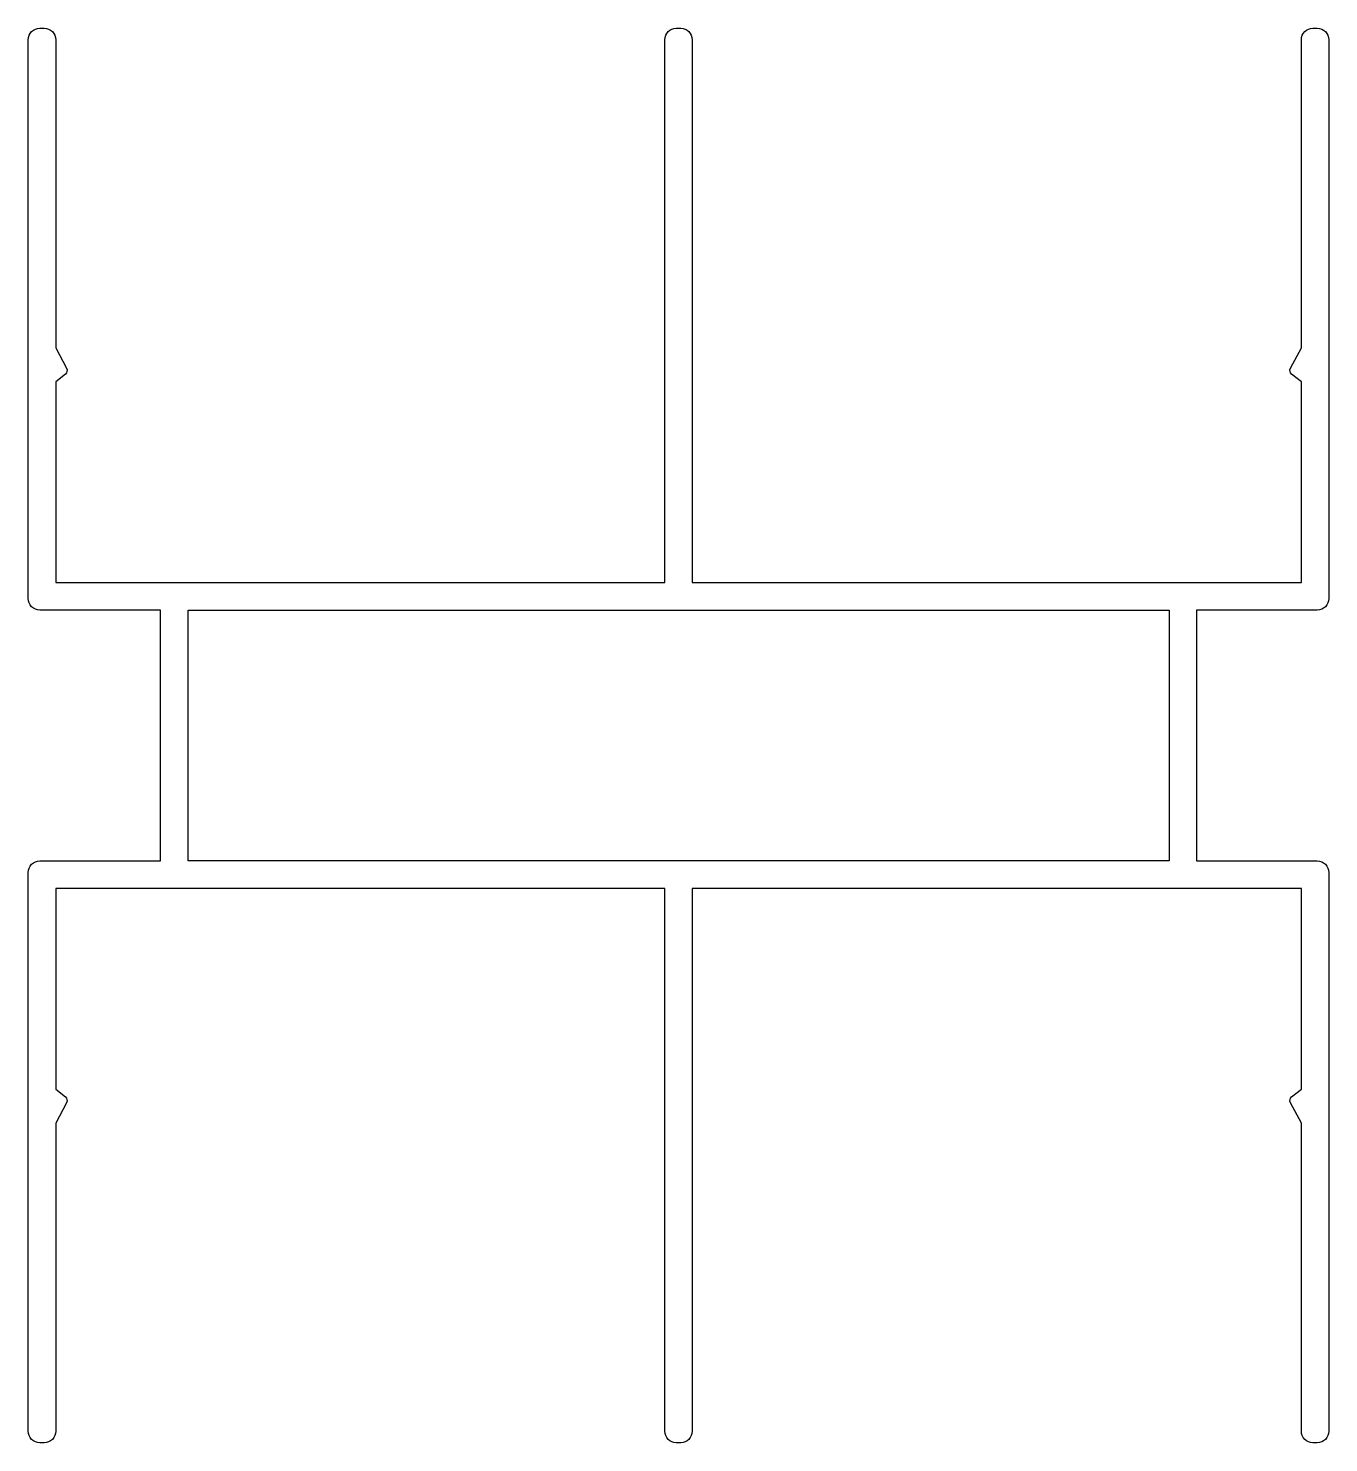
# Model space of a CAD drawing. Extents: x 134.3 to 191.3, y 178.7 to 240.7.
import ezdxf

# ---------------------------------------------------------------- set-up
doc = ezdxf.new("R2010")
doc.units = 0
doc.layers.get('0').update_dxf_attribs({"linetype": 'CONTINUOUS'})

msp = doc.modelspace()

# ---------------------------------------------------------------- linework, layer by layer
msp.add_lwpolyline([(190.821, 240.671, -0.414214), (191.321, 240.171), (191.321, 215.671, -0.414214), (190.821, 215.171), (185.521, 215.171), (185.521, 204.171), (190.821, 204.171, -0.414214), (191.321, 203.671), (191.321, 179.171, -0.414214), (190.821, 178.671), (190.621, 178.671, -0.414214), (190.121, 179.171), (190.121, 192.683), (189.644, 193.576, -0.359555), (189.695, 193.826), (190.121, 194.171), (190.121, 202.971), (163.421, 202.971), (163.421, 179.171, -0.414214), (162.921, 178.671), (162.721, 178.671, -0.414214), (162.221, 179.171), (162.221, 202.971), (135.521, 202.971), (135.521, 194.171), (135.946, 193.826, -0.359555), (135.997, 193.576), (135.521, 192.683), (135.521, 179.171, -0.414214), (135.021, 178.671), (134.821, 178.671, -0.414214), (134.321, 179.171), (134.321, 203.671, -0.414214), (134.821, 204.171), (140.121, 204.171), (140.121, 215.171), (134.821, 215.171, -0.414214), (134.321, 215.671), (134.321, 240.171, -0.414214), (134.821, 240.671), (135.021, 240.671, -0.414214), (135.521, 240.171), (135.521, 226.658), (135.997, 225.765, -0.359555), (135.946, 225.515), (135.521, 225.171), (135.521, 216.371), (162.221, 216.371), (162.221, 240.171, -0.414214), (162.721, 240.671), (162.921, 240.671, -0.414214), (163.421, 240.171), (163.421, 216.371), (190.121, 216.371), (190.121, 225.171), (189.695, 225.515, -0.359555), (189.644, 225.765), (190.121, 226.658), (190.121, 240.171, -0.414214), (190.621, 240.671)], format="xyb", close=True)
msp.add_lwpolyline([(184.321, 204.171), (141.321, 204.171), (141.321, 215.171), (184.321, 215.171)], close=True)

doc.saveas('drawing.dxf')
